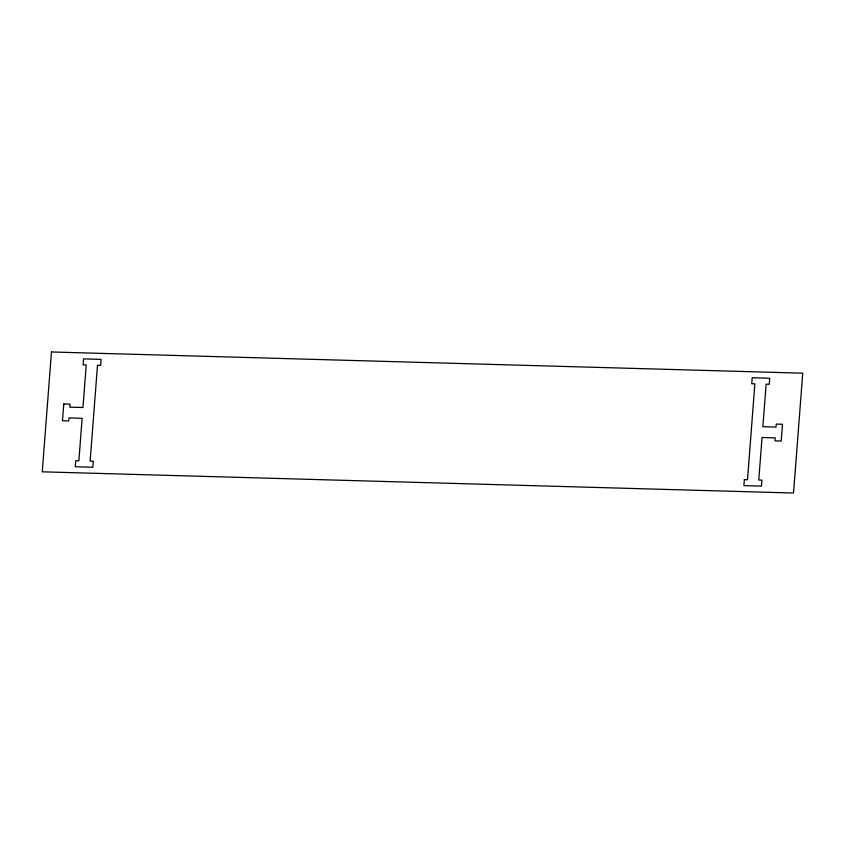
<?xml version="1.0" encoding="UTF-8"?>
<svg xmlns="http://www.w3.org/2000/svg" width="845" height="845" viewBox="0 0 845 845"><rect width="100%" height="100%" fill="white"/><g stroke="black" fill="none" stroke-linecap="round" stroke-linejoin="round"><path stroke-width="1.27" d="M51.471 351.974L42.25 471.816L793.529 493.026L802.75 373.184L51.471 351.974M63.787 403.963L62.488 420.747L68.751 420.926L68.984 417.926L82.134 418.296L78.86 460.842L75.723 460.757L75.268 466.746L92.792 467.243L93.256 461.243L90.13 461.159L97.502 365.283L100.639 365.367L101.094 359.378L83.57 358.882L83.106 364.871L86.232 364.966L82.958 407.512L69.818 407.142L70.04 404.142L63.787 403.963M744.361 479.633L743.906 485.621L761.429 486.118L761.894 480.129L758.768 480.034L762.042 437.488L775.182 437.858L774.949 440.858L781.213 441.037L782.502 424.253L776.249 424.084L776.016 427.074L762.866 426.704L766.14 384.158L769.267 384.243L769.732 378.254L752.198 377.757L751.744 383.757L754.87 383.841L747.498 479.717L744.361 479.633"/></g></svg>
